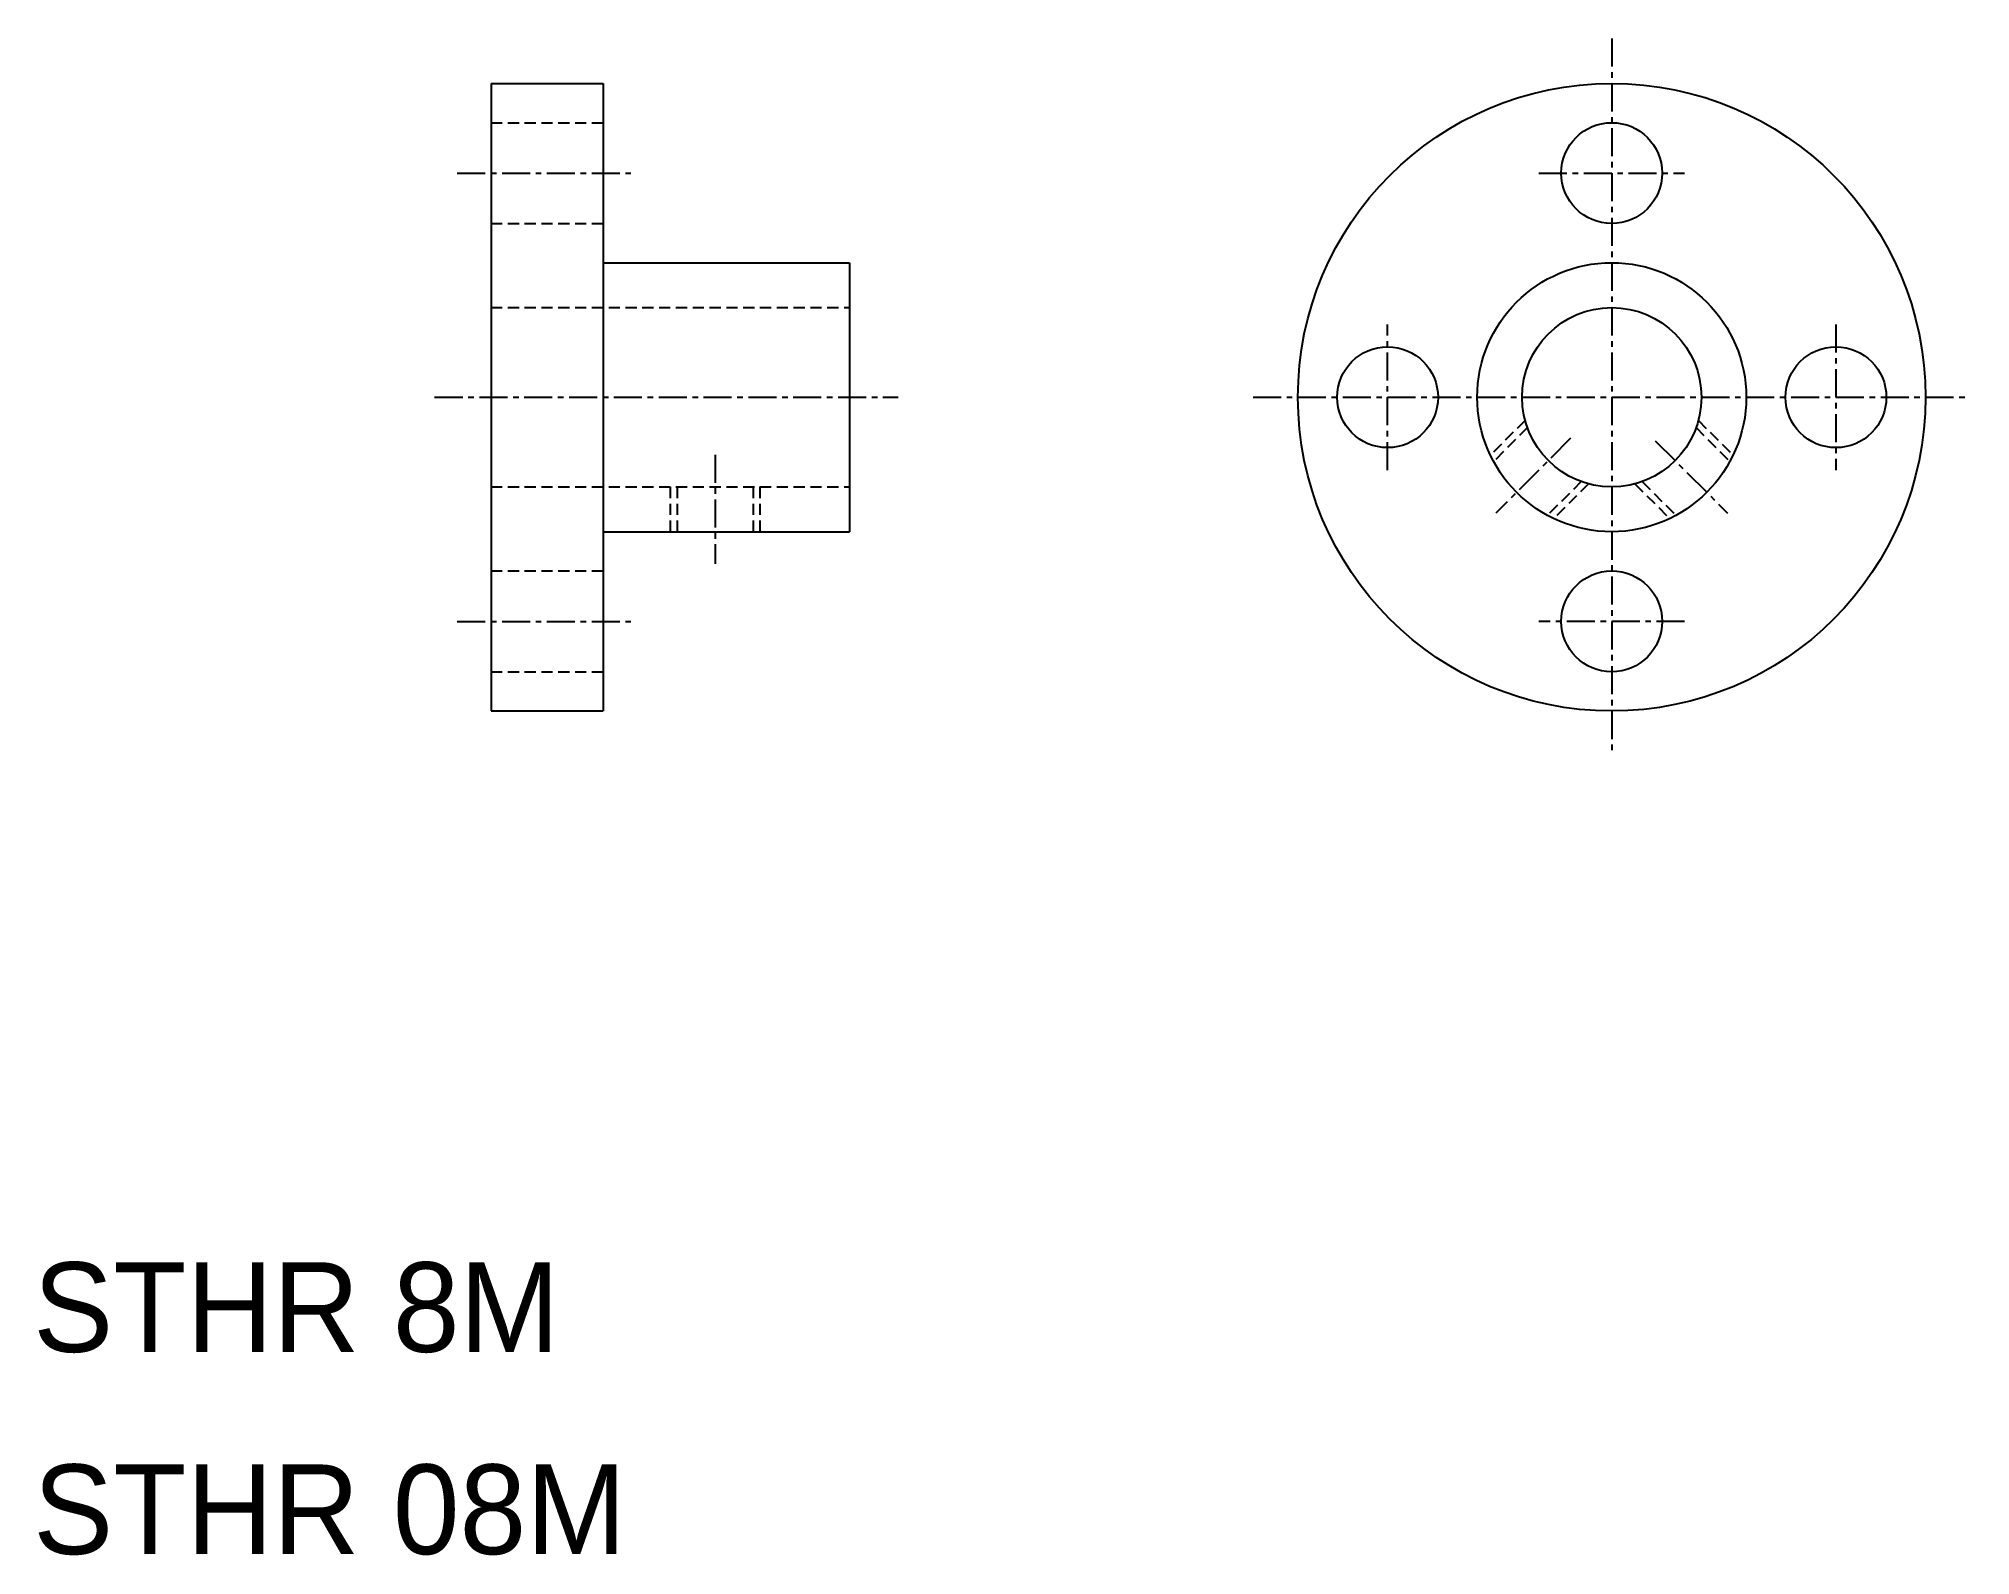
# Model space of a CAD drawing. Extents: x 494.9 to 581.1, y -466.2 to -398.5.
import ezdxf

# ---------------------------------------------------------------- set-up
doc = ezdxf.new("R2010")
doc.units = 0
doc.linetypes.add('CENTER', pattern=[2, 1.25, -0.25, 0.25, -0.25])
doc.linetypes.add('DASHED', pattern=[0.75, 0.5, -0.25])
doc.layers.get('0').update_dxf_attribs({"linetype": 'CONTINUOUS'})
doc.layers.add('CENTER', color=1, linetype='CENTER')

msp = doc.modelspace()

# ---------------------------------------------------------------- linework, layer by layer
at = {"color": 7, "linetype": 'CONTINUOUS'}
for p, q in [((515.096, -400.532), (515.096, -428.532)), ((515.096, -400.532), (520.096, -400.532)), ((520.096, -400.532), (520.096, -428.532)), ((515.096, -407.532), (515.096, -407.532)), ((520.096, -408.532), (531.096, -408.532)), ((531.096, -408.532), (531.096, -420.532)), ((515.096, -414.532), (515.096, -414.532)), ((520.096, -420.532), (531.096, -420.532)), ((515.096, -428.532), (520.096, -428.532))]:
    msp.add_line(p, q, dxfattribs=at)
at = {"color": 3, "linetype": 'DASHED'}
for p, q in [((515.096, -402.282), (520.096, -402.282)), ((515.096, -406.782), (520.096, -406.782)), ((515.096, -410.532), (531.096, -410.532)), ((561.232, -415.567), (559.682, -417.118)), ((561.334, -415.89), (559.825, -417.398)), ((568.858, -415.89), (570.367, -417.398)), ((568.96, -415.567), (570.51, -417.118)), ((515.096, -418.532), (531.096, -418.532)), ((523.096, -418.532), (523.096, -420.532)), ((523.396, -418.532), (523.396, -420.532)), ((526.796, -418.532), (526.796, -420.532)), ((527.096, -418.532), (527.096, -420.532)), ((563.738, -418.294), (562.229, -419.803)), ((564.061, -418.395), (562.51, -419.946)), ((566.131, -418.395), (567.682, -419.946)), ((566.454, -418.294), (567.963, -419.803)), ((515.096, -422.282), (520.096, -422.282)), ((515.096, -426.782), (520.096, -426.782))]:
    msp.add_line(p, q, dxfattribs=at)
at = {"color": 7, "linetype": 'CONTINUOUS'}
for centre, radius in [((565.096, -414.532), 14), ((565.096, -404.532), 2.25), ((565.096, -414.532), 6), ((565.096, -414.532), 4), ((555.096, -414.532), 2.25), ((575.096, -414.532), 2.25), ((565.096, -424.532), 2.25)]:
    msp.add_circle(centre, radius, dxfattribs=at)
at = {"layer": 'CENTER', "color": 1, "linetype": 'CENTER'}
for p, q in [((565.096, -398.532), (565.096, -430.532)), ((513.591, -404.532), (521.526, -404.532)), ((561.846, -404.532), (568.346, -404.532)), ((555.096, -417.782), (555.096, -411.282)), ((575.096, -411.282), (575.096, -417.782)), ((512.582, -414.532), (533.262, -414.532)), ((549.096, -414.532), (581.096, -414.532)), ((525.096, -417.095), (525.096, -421.961)), ((563.262, -416.366), (559.926, -419.702)), ((567.035, -416.471), (570.266, -419.702)), ((513.591, -424.532), (521.526, -424.532)), ((568.346, -424.532), (561.846, -424.532))]:
    msp.add_line(p, q, dxfattribs=at)

# ---------------------------------------------------------------- texts
at = {"color": 7, "linetype": 'CONTINUOUS'}
for s, p in [('STHR 8M', (494.671, -457.13)), ('STHR 08M', (494.671, -466.151))]:
    msp.add_text(s, height=4, dxfattribs=at).set_placement(p)

doc.saveas('drawing.dxf')
